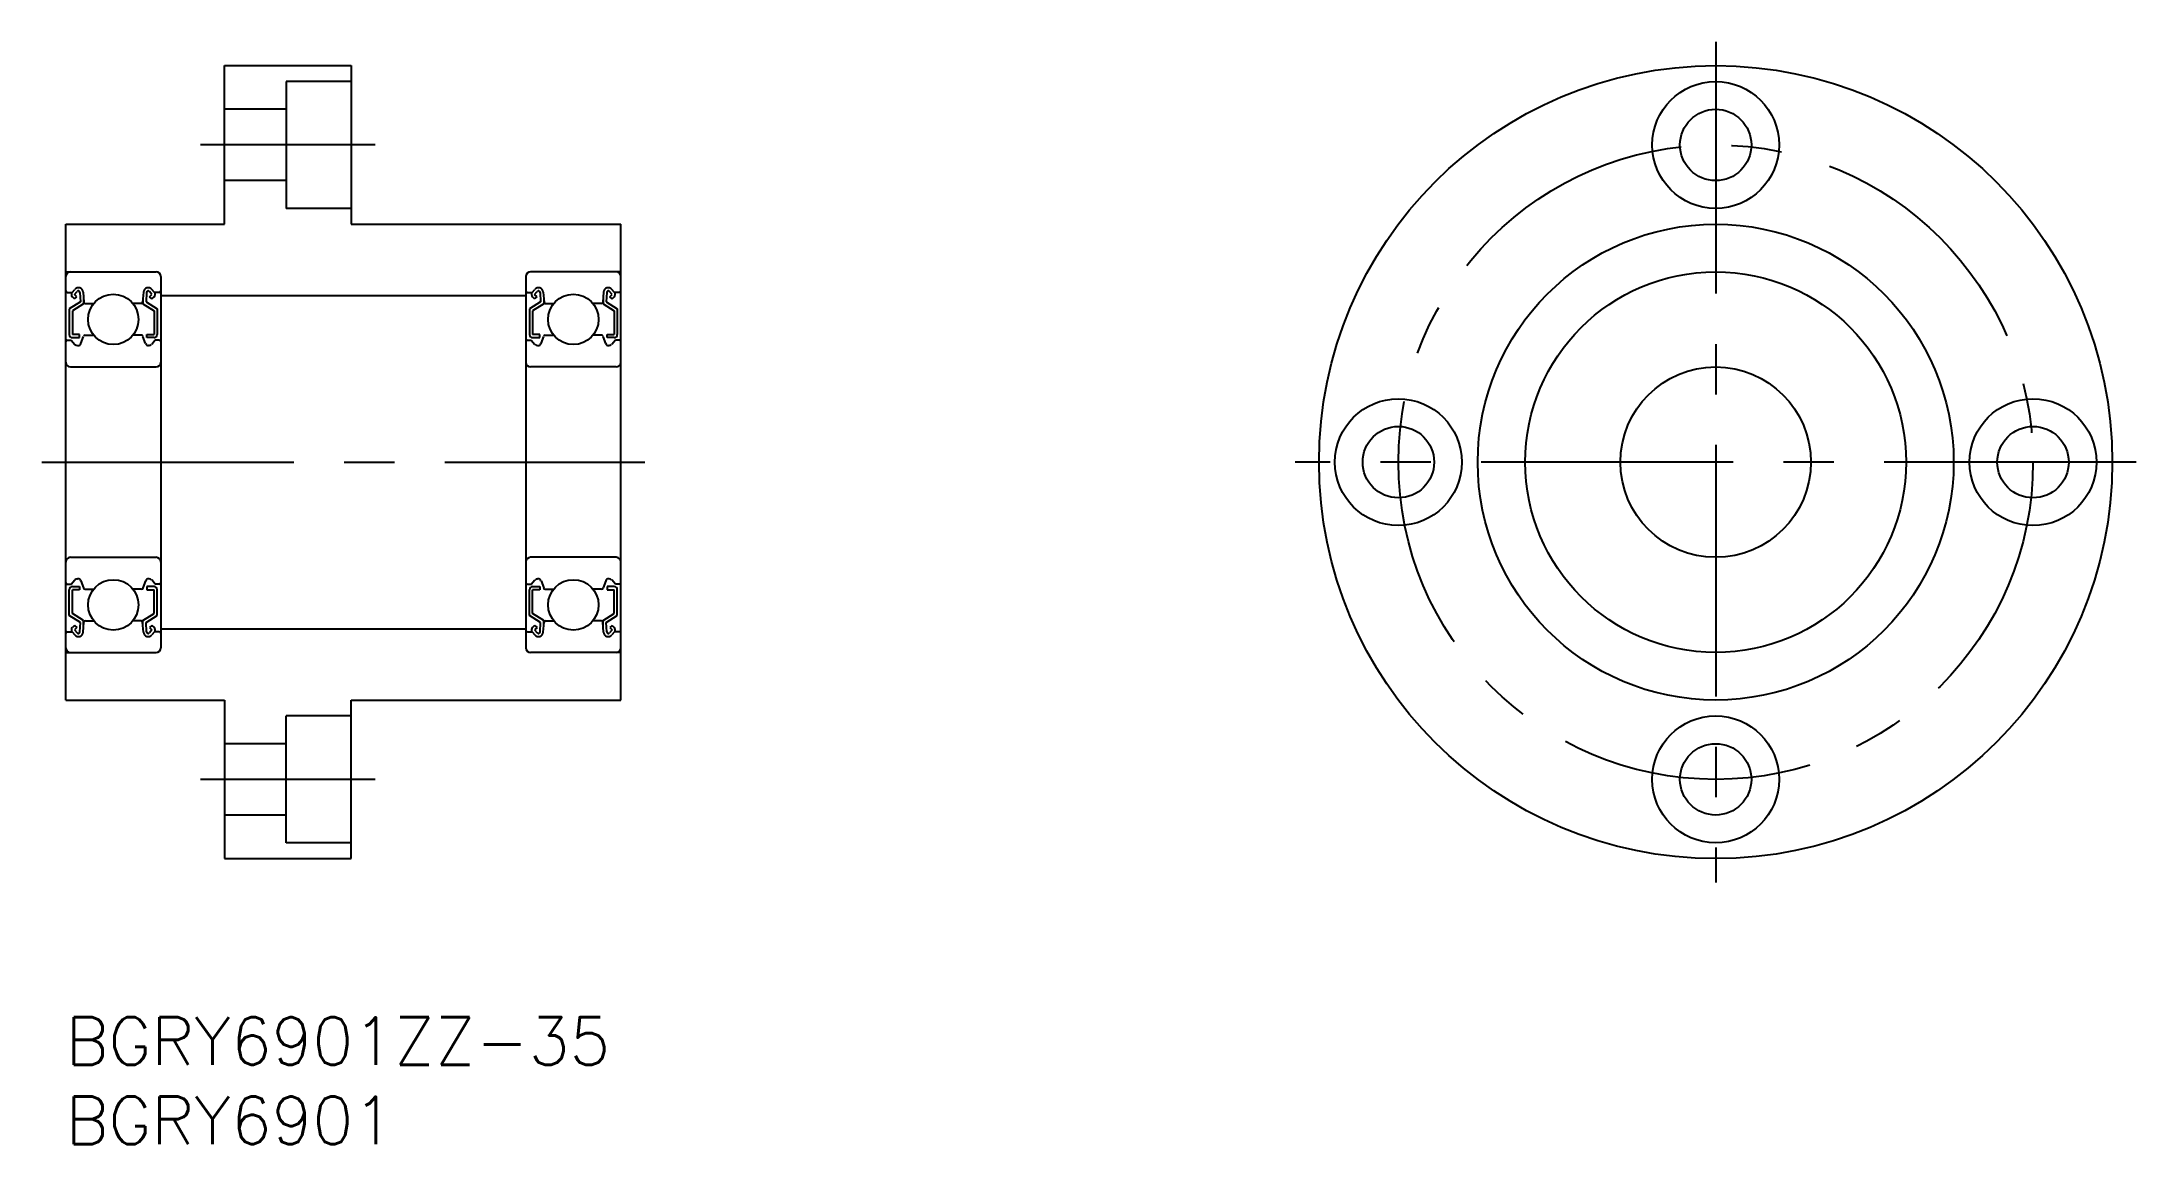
# Model space of a CAD drawing. Extents: x -1 to 130, y -8 to 61.
import ezdxf

# ---------------------------------------------------------------- set-up
doc = ezdxf.new("R2010")
doc.units = 0
doc.header["$LTSCALE"] = 0.5
doc.linetypes.add('CENTER', pattern=[50.8, 31.75, -6.35, 6.35, -6.35])
for name, color, linetype in [('MSM_CENTER', 1, 'CENTER'), ('MSM_CONTINUOUS', 7, 'CONTINUOUS'), ('MSM_PART_NUMBER', 7, 'CONTINUOUS')]:
    doc.layers.add(name, color=color, linetype=linetype)
doc.styles.get("Standard").update_dxf_attribs({"font": 'txt.shx', "height": 3, "bigfont": 'bigfont.shx'})

# ---------------------------------------------------------------- blocks, each defined once
blk = doc.blocks.new('*U2')
at = {"layer": 'MSM_PART_NUMBER'}
blk.add_text('BGRY6901ZZ-35', height=3, dxfattribs=at).set_placement((0, -3))
blk = doc.blocks.new('*U3')
at = {"layer": 'MSM_PART_NUMBER'}
blk.add_text('BGRY6901', height=3, dxfattribs=at).set_placement((0, -8))

msp = doc.modelspace()

# ---------------------------------------------------------------- linework, layer by layer
at = {"layer": 'MSM_CENTER'}
for p, q in [((104, 61.5), (104, 8.5)), ((19.5, 55), (8.5, 55)), ((-1.5, 35), (36.5, 35)), ((130.5, 35), (77.5, 35)), ((19.5, 15), (8.5, 15))]:
    msp.add_line(p, q, dxfattribs=at)
msp.add_circle((104, 35), 20, dxfattribs=at)
at = {"layer": 'MSM_CONTINUOUS'}
for p, q in [((10, 60), (18, 60)), ((10, 50), (10, 60)), ((18, 60), (18, 50)), ((13.9, 59), (13.9, 51)), ((18, 59), (13.9, 59)), ((13.9, 57.25), (10, 57.25)), ((13.9, 52.75), (10, 52.75)), ((18, 51), (13.9, 51)), ((0, 20), (0, 50)), ((0, 50), (10, 50)), ((18, 50), (35, 50)), ((35, 20), (35, 50)), ((0, 47), (5.7, 47)), ((6, 46.7), (6, 23.3)), ((29, 46.7), (29, 23.3)), ((35, 47), (29.3, 47)), ((0.1, 45.7), (0.41, 45.7)), ((0.93, 45.1), (0.23, 44.66)), ((0.41, 45.7), (0.57, 45.89)), ((0.56, 45.29), (0.42, 45.43)), ((1.13, 44.99), (0.43, 44.55)), ((0.56, 45.57), (0.72, 45.76)), ((0.71, 45.43), (0.56, 45.57)), ((0.56, 45.29), (0.71, 45.43)), ((0.9, 45.7), (0.93, 45.1)), ((1.1, 45.72), (1.15, 45.09)), ((1.13, 45.33), (1.13, 44.99)), ((1.25, 45), (1.77, 45)), ((4.75, 45), (4.23, 45)), ((4.9, 45.72), (4.85, 45.09)), ((4.87, 45.33), (4.87, 44.99)), ((4.87, 44.99), (5.57, 44.55)), ((5.1, 45.7), (5.07, 45.1)), ((5.07, 45.1), (5.77, 44.66)), ((5.44, 45.57), (5.28, 45.76)), ((5.29, 45.43), (5.44, 45.57)), ((5.44, 45.29), (5.29, 45.43)), ((5.59, 45.7), (5.43, 45.89)), ((5.44, 45.29), (5.58, 45.43)), ((5.9, 45.7), (5.59, 45.7)), ((6, 45.5), (29, 45.5)), ((29.1, 45.7), (29.41, 45.7)), ((29.93, 45.1), (29.23, 44.66)), ((29.41, 45.7), (29.57, 45.89)), ((29.56, 45.29), (29.42, 45.43)), ((30.13, 44.99), (29.43, 44.55)), ((29.56, 45.57), (29.72, 45.76)), ((29.71, 45.43), (29.56, 45.57)), ((29.56, 45.29), (29.71, 45.43)), ((29.9, 45.7), (29.93, 45.1)), ((30.1, 45.72), (30.15, 45.09)), ((30.13, 45.33), (30.13, 44.99)), ((30.25, 45), (30.77, 45)), ((33.75, 45), (33.23, 45)), ((33.9, 45.72), (33.85, 45.09)), ((33.87, 45.33), (33.87, 44.99)), ((33.87, 44.99), (34.57, 44.55)), ((34.1, 45.7), (34.07, 45.1)), ((34.07, 45.1), (34.77, 44.66)), ((34.44, 45.57), (34.28, 45.76)), ((34.29, 45.43), (34.44, 45.57)), ((34.44, 45.29), (34.29, 45.43)), ((34.59, 45.7), (34.43, 45.89)), ((34.44, 45.29), (34.58, 45.43)), ((34.9, 45.7), (34.59, 45.7)), ((0.23, 44.66), (0.23, 43.05)), ((0.43, 44.55), (0.43, 43.05)), ((5.57, 44.55), (5.57, 43.05)), ((5.77, 44.66), (5.77, 43.05)), ((29.23, 44.66), (29.23, 43.05)), ((29.43, 44.55), (29.43, 43.05)), ((34.57, 44.55), (34.57, 43.05)), ((34.77, 44.66), (34.77, 43.05)), ((0.1, 42.7), (0.35, 42.7)), ((0.35, 42.7), (0.58, 42.42)), ((0.88, 43.05), (0.43, 43.05)), ((0.43, 42.85), (0.88, 42.85)), ((0.74, 42.35), (0.77, 42.35)), ((0.88, 42.85), (0.88, 43.05)), ((0.96, 42.48), (1.13, 42.93)), ((1.22, 43), (1.77, 43)), ((4.78, 43), (4.23, 43)), ((5.04, 42.48), (4.87, 42.93)), ((5.12, 42.85), (5.12, 43.05)), ((5.12, 43.05), (5.57, 43.05)), ((5.57, 42.85), (5.12, 42.85)), ((5.26, 42.35), (5.23, 42.35)), ((5.65, 42.7), (5.42, 42.42)), ((5.9, 42.7), (5.65, 42.7)), ((29.1, 42.7), (29.35, 42.7)), ((29.35, 42.7), (29.58, 42.42)), ((29.88, 43.05), (29.43, 43.05)), ((29.43, 42.85), (29.88, 42.85)), ((29.74, 42.35), (29.77, 42.35)), ((29.88, 42.85), (29.88, 43.05)), ((29.96, 42.48), (30.13, 42.93)), ((30.22, 43), (30.77, 43)), ((33.78, 43), (33.23, 43)), ((34.04, 42.48), (33.87, 42.93)), ((34.12, 43.05), (34.57, 43.05)), ((34.12, 42.85), (34.12, 43.05)), ((34.57, 42.85), (34.12, 42.85)), ((34.26, 42.35), (34.23, 42.35)), ((34.65, 42.7), (34.42, 42.42)), ((34.9, 42.7), (34.65, 42.7)), ((0.3, 41), (5.7, 41)), ((34.7, 41), (29.3, 41)), ((0.3, 29), (5.7, 29)), ((34.7, 29), (29.3, 29)), ((0.1, 27.3), (0.35, 27.3)), ((0.23, 25.34), (0.23, 26.95)), ((0.35, 27.3), (0.58, 27.58)), ((0.43, 27.15), (0.88, 27.15)), ((0.43, 25.45), (0.43, 26.95)), ((0.88, 26.95), (0.43, 26.95)), ((0.74, 27.65), (0.77, 27.65)), ((0.88, 27.15), (0.88, 26.95)), ((0.96, 27.52), (1.13, 27.07)), ((1.22, 27), (1.77, 27)), ((4.78, 27), (4.23, 27)), ((5.04, 27.52), (4.87, 27.07)), ((5.57, 27.15), (5.12, 27.15)), ((5.12, 27.15), (5.12, 26.95)), ((5.12, 26.95), (5.57, 26.95)), ((5.26, 27.65), (5.23, 27.65)), ((5.65, 27.3), (5.42, 27.58)), ((5.57, 25.45), (5.57, 26.95)), ((5.9, 27.3), (5.65, 27.3)), ((5.77, 25.34), (5.77, 26.95)), ((29.1, 27.3), (29.35, 27.3)), ((29.23, 25.34), (29.23, 26.95)), ((29.35, 27.3), (29.58, 27.58)), ((29.43, 27.15), (29.88, 27.15)), ((29.43, 25.45), (29.43, 26.95)), ((29.88, 26.95), (29.43, 26.95)), ((29.74, 27.65), (29.77, 27.65)), ((29.88, 27.15), (29.88, 26.95)), ((29.96, 27.52), (30.13, 27.07)), ((30.22, 27), (30.77, 27)), ((33.78, 27), (33.23, 27)), ((34.04, 27.52), (33.87, 27.07)), ((34.57, 27.15), (34.12, 27.15)), ((34.12, 27.15), (34.12, 26.95)), ((34.12, 26.95), (34.57, 26.95)), ((34.26, 27.65), (34.23, 27.65)), ((34.65, 27.3), (34.42, 27.58)), ((34.57, 25.45), (34.57, 26.95)), ((34.9, 27.3), (34.65, 27.3)), ((34.77, 25.34), (34.77, 26.95)), ((0.93, 24.9), (0.23, 25.34)), ((1.13, 25.01), (0.43, 25.45)), ((4.87, 25.01), (5.57, 25.45)), ((5.07, 24.9), (5.77, 25.34)), ((29.93, 24.9), (29.23, 25.34)), ((30.13, 25.01), (29.43, 25.45)), ((33.87, 25.01), (34.57, 25.45)), ((34.07, 24.9), (34.77, 25.34)), ((0.1, 24.3), (0.41, 24.3)), ((0.41, 24.3), (0.57, 24.11)), ((0.56, 24.71), (0.42, 24.57)), ((0.56, 24.71), (0.71, 24.57)), ((0.71, 24.57), (0.56, 24.43)), ((0.56, 24.43), (0.72, 24.24)), ((0.9, 24.3), (0.93, 24.9)), ((1.1, 24.28), (1.15, 24.91)), ((1.13, 24.67), (1.13, 25.01)), ((1.25, 25), (1.77, 25)), ((4.75, 25), (4.23, 25)), ((4.9, 24.28), (4.85, 24.91)), ((4.87, 24.67), (4.87, 25.01)), ((5.1, 24.3), (5.07, 24.9)), ((5.44, 24.43), (5.28, 24.24)), ((5.44, 24.71), (5.29, 24.57)), ((5.29, 24.57), (5.44, 24.43)), ((5.59, 24.3), (5.43, 24.11)), ((5.44, 24.71), (5.58, 24.57)), ((5.9, 24.3), (5.59, 24.3)), ((6, 24.5), (29, 24.5)), ((29.1, 24.3), (29.41, 24.3)), ((29.41, 24.3), (29.57, 24.11)), ((29.56, 24.71), (29.42, 24.57)), ((29.56, 24.71), (29.71, 24.57)), ((29.71, 24.57), (29.56, 24.43)), ((29.56, 24.43), (29.72, 24.24)), ((29.9, 24.3), (29.93, 24.9)), ((30.1, 24.28), (30.15, 24.91)), ((30.13, 24.67), (30.13, 25.01)), ((30.25, 25), (30.77, 25)), ((33.75, 25), (33.23, 25)), ((33.9, 24.28), (33.85, 24.91)), ((33.87, 24.67), (33.87, 25.01)), ((34.1, 24.3), (34.07, 24.9)), ((34.44, 24.43), (34.28, 24.24)), ((34.44, 24.71), (34.29, 24.57)), ((34.29, 24.57), (34.44, 24.43)), ((34.59, 24.3), (34.43, 24.11)), ((34.44, 24.71), (34.58, 24.57)), ((34.9, 24.3), (34.59, 24.3)), ((0, 23), (5.7, 23)), ((35, 23), (29.3, 23)), ((0, 20), (10, 20)), ((10, 20), (10, 10)), ((18, 20), (35, 20)), ((18, 10), (18, 20)), ((13.9, 11), (13.9, 19)), ((18, 19), (13.9, 19)), ((13.9, 17.25), (10, 17.25)), ((13.9, 12.75), (10, 12.75)), ((18, 11), (13.9, 11)), ((10, 10), (18, 10))]:
    msp.add_line(p, q, dxfattribs=at)
for centre, radius in [((104, 35), 25), ((104, 55), 4), ((104, 55), 2.25), ((104, 35), 15), ((104, 35), 12), ((3, 44), 1.59), ((32, 44), 1.59), ((104, 35), 6), ((84, 35), 4), ((124, 35), 4), ((84, 35), 2.25), ((124, 35), 2.25), ((3, 26), 1.59), ((32, 26), 1.59), ((104, 15), 4), ((104, 15), 2.25)]:
    msp.add_circle(centre, radius, dxfattribs=at)
for centre, radius, start, end in [((0.3, 46.7), 0.3, 90, 180), ((5.7, 46.7), 0.3, 0, 90), ((29.3, 46.7), 0.3, 90, 180), ((34.7, 46.7), 0.3, 0, 90), ((0.1, 45.8), 0.1, 180, 270), ((0.56, 45.57), 0.2, 139.9921, 224.998), ((0.8, 45.7), 0.3, 4.935, 139.9921), ((0.8, 45.7), 0.1, 3.0864, 139.9628), ((1.25, 45.1), 0.1, 184.935, 269.9989), ((4.75, 45.1), 0.1, 270.0011, 355.065), ((5.2, 45.7), 0.3, 40.0079, 175.065), ((5.2, 45.7), 0.1, 40.0372, 176.9136), ((5.44, 45.57), 0.2, 315.002, 40.0079), ((5.9, 45.8), 0.1, 270, 0), ((29.1, 45.8), 0.1, 180, 270), ((29.56, 45.57), 0.2, 139.9921, 224.998), ((29.8, 45.7), 0.3, 4.935, 139.9921), ((29.8, 45.7), 0.1, 3.0864, 139.9628), ((30.25, 45.1), 0.1, 184.935, 269.9989), ((33.75, 45.1), 0.1, 270.0011, 355.065), ((34.2, 45.7), 0.3, 40.0079, 175.065), ((34.2, 45.7), 0.1, 40.0372, 176.9136), ((34.44, 45.57), 0.2, 315.002, 40.0079), ((34.9, 45.8), 0.1, 270, 0), ((0.1, 42.6), 0.1, 90, 180), ((0.43, 43.05), 0.2, 180, 270), ((0.74, 42.55), 0.2, 219.9863, 270), ((0.77, 42.55), 0.2, 270, 340.0584), ((1.22, 42.9), 0.1, 89.999, 160.0584), ((4.78, 42.9), 0.1, 19.9416, 90.001), ((5.23, 42.55), 0.2, 199.9416, 270), ((5.26, 42.55), 0.2, 270, 320.0137), ((5.57, 43.05), 0.2, 270, 0), ((5.9, 42.6), 0.1, 0, 90), ((29.1, 42.6), 0.1, 90, 180), ((29.43, 43.05), 0.2, 180, 270), ((29.74, 42.55), 0.2, 219.9863, 270), ((29.77, 42.55), 0.2, 270, 340.0584), ((30.22, 42.9), 0.1, 89.999, 160.0584), ((33.78, 42.9), 0.1, 19.9416, 90.001), ((34.23, 42.55), 0.2, 199.9416, 270), ((34.26, 42.55), 0.2, 270, 320.0137), ((34.57, 43.05), 0.2, 270, 0), ((34.9, 42.6), 0.1, 0, 90), ((0.3, 41.3), 0.3, 180, 270), ((5.7, 41.3), 0.3, 270, 0), ((29.3, 41.3), 0.3, 180, 270), ((34.7, 41.3), 0.3, 270, 0), ((0.3, 28.7), 0.3, 90, 180), ((5.7, 28.7), 0.3, 0, 90), ((29.3, 28.7), 0.3, 90, 180), ((34.7, 28.7), 0.3, 0, 90), ((0.1, 27.4), 0.1, 180, 270), ((0.43, 26.95), 0.2, 90, 180), ((0.74, 27.45), 0.2, 90, 140.0137), ((0.77, 27.45), 0.2, 19.9416, 90), ((1.22, 27.1), 0.1, 199.9416, 270.001), ((4.78, 27.1), 0.1, 269.999, 340.0584), ((5.23, 27.45), 0.2, 90, 160.0584), ((5.26, 27.45), 0.2, 39.9863, 90), ((5.57, 26.95), 0.2, 0, 90), ((5.9, 27.4), 0.1, 270, 0), ((29.1, 27.4), 0.1, 180, 270), ((29.43, 26.95), 0.2, 90, 180), ((29.74, 27.45), 0.2, 90, 140.0137), ((29.77, 27.45), 0.2, 19.9416, 90), ((30.22, 27.1), 0.1, 199.9416, 270.001), ((33.78, 27.1), 0.1, 269.999, 340.0584), ((34.23, 27.45), 0.2, 90, 160.0584), ((34.26, 27.45), 0.2, 39.9863, 90), ((34.57, 26.95), 0.2, 0, 90), ((34.9, 27.4), 0.1, 270, 0), ((0.1, 24.2), 0.1, 90, 180), ((0.56, 24.43), 0.2, 135.002, 220.0079), ((0.8, 24.3), 0.3, 220.0079, 355.065), ((0.8, 24.3), 0.1, 220.0372, 356.9136), ((1.25, 24.9), 0.1, 90.0011, 175.065), ((4.75, 24.9), 0.1, 4.935, 89.9989), ((5.2, 24.3), 0.3, 184.935, 319.9921), ((5.2, 24.3), 0.1, 183.0864, 319.9628), ((5.44, 24.43), 0.2, 319.9921, 44.998), ((5.9, 24.2), 0.1, 0, 90), ((29.1, 24.2), 0.1, 90, 180), ((29.56, 24.43), 0.2, 135.002, 220.0079), ((29.8, 24.3), 0.3, 220.0079, 355.065), ((29.8, 24.3), 0.1, 220.0372, 356.9136), ((30.25, 24.9), 0.1, 90.0011, 175.065), ((33.75, 24.9), 0.1, 4.935, 89.9989), ((34.2, 24.3), 0.3, 184.935, 319.9921), ((34.2, 24.3), 0.1, 183.0864, 319.9628), ((34.44, 24.43), 0.2, 319.9921, 44.998), ((34.9, 24.2), 0.1, 0, 90), ((0.3, 23.3), 0.3, 180, 270), ((5.7, 23.3), 0.3, 270, 0), ((29.3, 23.3), 0.3, 180, 270), ((34.7, 23.3), 0.3, 270, 0)]:
    msp.add_arc(centre, radius, start, end, dxfattribs=at)

# ---------------------------------------------------------------- block references
for name in ['*U2', '*U3']:
    msp.add_blockref(name, (0, 0), dxfattribs=at)

doc.saveas('drawing.dxf')
